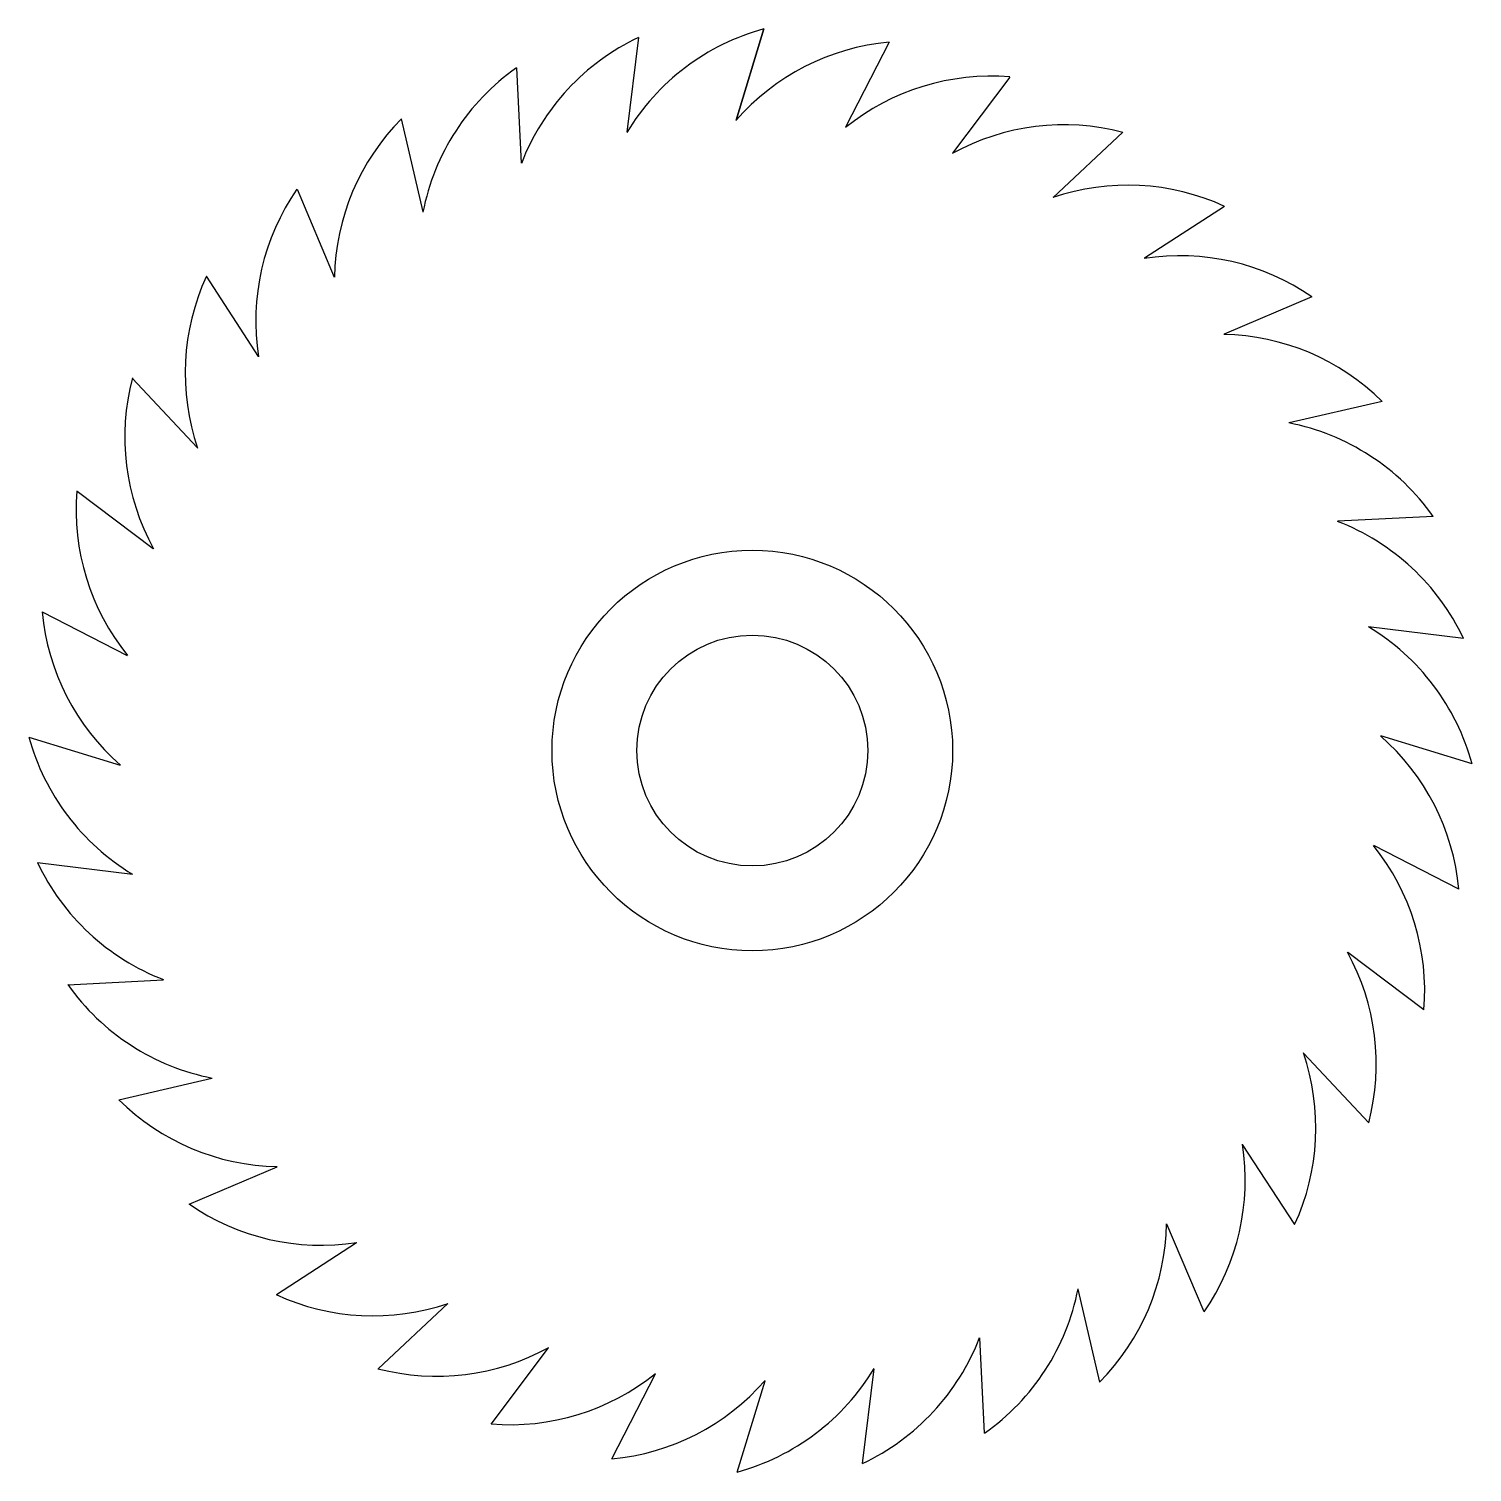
# Model space of a CAD drawing. Header units: centimetres. Extents: x 132 to 268, y 12 to 148.
import ezdxf

# ---------------------------------------------------------------- set-up
doc = ezdxf.new("R2010")
doc.units = ezdxf.units.CM
for name, color, linetype in [('Cerc mare', 3, 'Continuous'), ('Cerc mic', 2, 'Continuous'), ('Contur', 1, 'Continuous')]:
    doc.layers.add(name, color=color, linetype=linetype)

msp = doc.modelspace()

# ---------------------------------------------------------------- linework, layer by layer
at = {"layer": 'Cerc mare'}
msp.add_circle((200.43, 80.26), 18.93, dxfattribs=at)
at = {"layer": 'Cerc mic'}
msp.add_circle((200.43, 80.26), 10.91, dxfattribs=at)
at = {"layer": 'Contur'}
for p, q in [((189.67, 147.65), (188.56, 138.69)), ((201.53, 148.46), (198.89, 139.83)), ((198.89, 139.83), (201.53, 148.46)), ((213.36, 147.21), (209.25, 139.16)), ((178.13, 144.78), (178.59, 135.77)), ((224.78, 143.91), (219.34, 136.71)), ((167.26, 139.96), (169.29, 131.16)), ((235.46, 138.69), (228.85, 132.54)), ((157.4, 133.32), (160.92, 125.01)), ((245.07, 131.69), (237.5, 126.78)), ((148.83, 125.08), (153.74, 117.5)), ((253.32, 123.13), (245.01, 119.6)), ((141.83, 115.46), (147.99, 108.86)), ((259.96, 113.26), (251.16, 111.24)), ((136.61, 104.78), (143.81, 99.34)), ((264.78, 102.39), (255.76, 101.93)), ((133.32, 93.36), (141.36, 89.25)), ((267.64, 90.85), (258.68, 91.96)), ((132.06, 81.53), (140.69, 78.89)), ((268.46, 78.99), (259.83, 81.64)), ((267.2, 67.17), (259.16, 71.27)), ((132.87, 69.67), (141.84, 68.57)), ((263.91, 55.74), (256.7, 61.18)), ((135.74, 58.13), (144.75, 58.6)), ((258.69, 45.06), (252.53, 51.67)), ((140.56, 47.26), (149.36, 49.29)), ((251.69, 35.45), (246.77, 43.03)), ((147.2, 37.4), (155.51, 40.92)), ((243.12, 27.2), (239.6, 35.51)), ((155.45, 28.84), (163.02, 33.75)), ((233.26, 20.56), (231.23, 29.36)), ((165.06, 21.84), (171.67, 27.99)), ((222.39, 15.74), (221.92, 24.76)), ((175.74, 16.61), (181.18, 23.82)), ((210.85, 12.88), (211.96, 21.84)), ((187.16, 13.32), (191.27, 21.36)), ((198.99, 12.06), (201.63, 20.69))]:
    msp.add_line(p, q, dxfattribs=at)
for centre, radius, start, end in [((199.02, 127.86), 21.88, 115.2835, 158.9016), ((207.3, 127.36), 21.88, 105.2835, 148.9016), ((200.43, 80.26), 68.21, 89.0698, 89.0711), ((215.37, 125.42), 21.88, 95.2835, 138.9016), ((190.77, 126.92), 21.88, 125.2835, 168.9016), ((222.98, 122.11), 21.88, 85.2835, 128.9016), ((182.81, 124.57), 21.88, 135.2835, 178.9016), ((200.43, 80.26), 59.59, 91.4794, 91.4819), ((229.9, 117.52), 21.88, 75.2835, 118.9016), ((235.92, 111.81), 21.88, 65.2835, 108.9016), ((175.38, 120.86), 21.88, 145.2835, 188.9016), ((240.86, 105.14), 21.88, 55.2835, 98.9016), ((168.71, 115.93), 21.88, 155.2835, 198.9016), ((244.56, 97.71), 21.88, 45.2835, 88.9016), ((163, 109.91), 21.88, 165.2835, 208.9016), ((246.92, 89.75), 21.88, 35.2835, 78.9016), ((158.41, 102.99), 21.88, 175.2835, 218.9016), ((247.86, 81.5), 21.88, 25.2835, 68.9016), ((155.1, 95.37), 21.88, 185.2835, 228.9016), ((247.35, 73.22), 21.88, 15.2835, 58.9016), ((153.17, 87.3), 21.88, 195.2835, 238.9016), ((245.41, 65.15), 21.88, 5.2835, 48.9016), ((242.1, 57.54), 21.88, 355.2835, 38.9016), ((152.66, 79.02), 21.88, 205.2835, 248.9016), ((237.52, 50.62), 21.88, 345.2835, 28.9016), ((153.6, 70.77), 21.88, 215.2835, 258.9016), ((231.81, 44.6), 21.88, 335.2835, 18.9016), ((155.95, 62.81), 21.88, 225.2835, 268.9016), ((225.14, 39.66), 21.88, 325.2835, 8.9016), ((159.66, 55.39), 21.88, 235.2835, 278.9016), ((217.71, 35.96), 21.88, 315.2835, 358.9016), ((164.59, 48.71), 21.88, 245.2835, 288.9016), ((209.75, 33.6), 21.88, 305.2835, 348.9016), ((201.5, 32.66), 21.88, 295.2835, 338.9016), ((170.61, 43), 21.88, 255.2835, 298.9016), ((193.22, 33.17), 21.88, 285.2835, 328.9016), ((177.54, 38.42), 21.88, 265.2835, 308.9016), ((185.15, 35.11), 21.88, 275.2835, 318.9016)]:
    msp.add_arc(centre, radius, start, end, dxfattribs=at)

doc.saveas('drawing.dxf')
